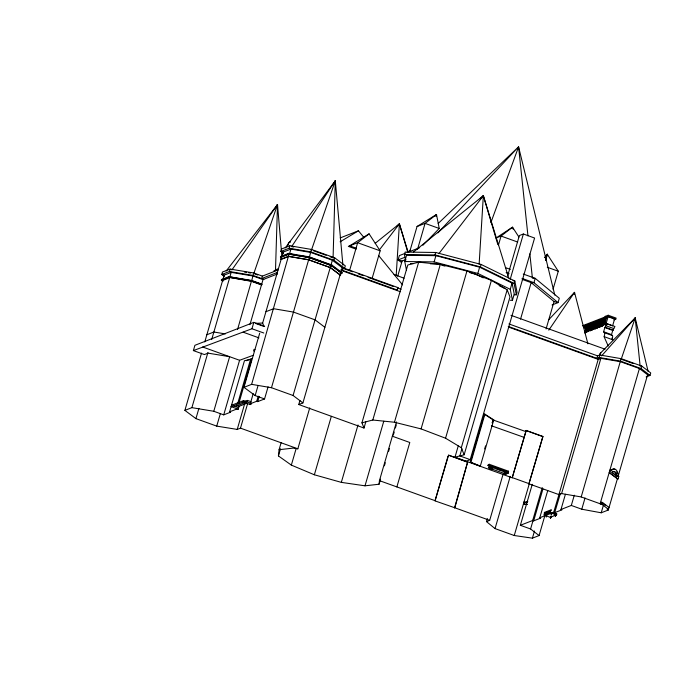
<?xml version="1.0" encoding="UTF-8"?>
<svg xmlns="http://www.w3.org/2000/svg" width="685" height="685" viewBox="0 0 685 685"><rect width="100%" height="100%" fill="white"/><g stroke="black" fill="none" stroke-linecap="round" stroke-linejoin="round"><path stroke-width="1.03" d="M277.502 207.76L277.511 204.567L226.187 271.003M343.622 268.032L397.976 287.606L397.266 290.046L340.899 269.744L344.623 268.297L345.334 265.857L334.682 257.808L333.081 257.8L335.29 180.797L285.243 247.936M275.49 270.618L277.511 204.567L231.898 269.95M574.45 294.447L574.527 292.324L548.437 320.041M396.204 275.464L399.381 223.841L375.209 243.312M479.132 264.179L483.345 195.687L413.346 252.097M587.165 328.389L586.874 329.827M380.543 479.106L379.062 484.226L365.011 485.819L341.327 482.368L314.364 474.782L291.339 465.106L278.427 455.927L279.078 449.711L281.167 442.536M379.062 484.226L379.439 480.639L396.487 421.969M585.144 332.824L586.848 327.293L583.166 326.42L605.686 317.652L604.983 317.395L605.283 316.359L608.186 315.237L616.089 318.08L615.789 319.116L613.854 319.869M586.497 332.225L587.173 329.81L586.112 329.348M586.985 332.105L588.689 326.574L588.09 326.813L586.617 332.251M588.329 331.514L589.725 326.95L585.606 325.469M588.698 331.437L590.401 325.906L586.72 325.033M590.47 330.744L592.183 325.221L591.583 325.452L590.11 330.889L590.727 328.423L589.665 327.961M592.131 330.101L593.835 324.57L593.236 324.81L591.771 330.238L592.499 327.73L591.438 327.276M593.484 329.502L594.871 324.947L590.753 323.457M593.946 329.391L595.659 323.868L591.968 322.986M595.299 328.8L595.976 326.377L594.914 325.923M595.65 328.731L597.354 323.2L593.672 322.327M597.346 328.072L599.05 322.541L598.45 322.781L596.986 328.209L597.671 326.009M599.127 327.379L600.839 321.847L600.24 322.078L598.767 327.516L599.375 325.058L598.305 324.596M600.48 326.779L601.969 321.402L602.569 321.171L600.865 326.702M602.603 326.017L604.316 320.494L603.716 320.726L602.243 326.163L602.886 323.688L601.824 323.226M276.997 206.639L277.511 204.567L281.852 256.19M584.784 332.961L586.249 327.524M588.338 331.574L589.802 326.146M593.587 329.536L595.051 324.099M595.291 328.868L596.755 323.431M600.505 326.839L601.892 322.284L597.757 320.734M604.273 324.527L605.138 321.907M545.757 260.214L547.264 254.246L558.284 271.217L553.052 289.216M545.68 260.18L547.264 254.246L544.772 257.586L547.264 254.246M600.223 354.736L600.745 352.843M454.523 507.91L467.641 462.032L454.823 507.79L435.026 500.889L448.572 455.165L467.641 462.032M587.319 324.801L591.438 326.283L590.675 328.312M589.1 324.108L593.219 325.589L592.448 327.618M309.731 407.892L297.847 448.803L240.495 428.142L237.224 429.418L216.725 426.121L195.936 418.629L184.89 410.375L191.894 407.652L213.788 411.274L229.638 356.705L208.043 353.135L204.387 354.556L193.384 350.592L194.917 345.3L253.827 322.361L264.667 326.265M229.638 277.733L222.634 280.465L221.341 280.122L228.687 277.262L251.532 281.355L261.473 284.934L262.038 284.198L251.643 280.456L228.858 276.68L221.503 279.54L221.341 280.122L222.976 281.347M184.89 410.375L201.518 353.143M204.781 341.901L224.183 275.122L231.196 272.39L253.082 276.012L263.023 279.591L277.536 273.94M278.11 269.984L262.381 276.106L253.681 272.972L230.117 269.077L229.406 271.508L221.76 274.488L224.303 276.389M191.894 407.652L207.915 352.518M211.682 339.554L231.196 272.39L229.406 271.508L252.97 275.413L263.776 279.3M195.936 418.629L198.898 408.406M251.643 280.456L237.549 329.485M276.92 206.613L277.511 204.567L275.995 207.367M216.725 426.121L220.287 413.851M262.381 276.106L261.67 278.547L277.399 272.416M213.788 411.274L223.73 414.853L239.579 360.284L253.416 355.232M249.922 324.699L261.473 284.934M277.511 204.567L253.792 273.572L253.681 272.972L251.695 280.773L261.644 284.352L263.023 279.591M193.384 350.592L251.969 328.749L253.827 322.361M223.73 414.853L230.588 412.182L229.612 411.831L244.459 360.712L250.547 359.342L251.523 359.702L238.782 403.559M247.011 403.217L239.065 406.308L238.226 409.21L231.213 406.684L231.633 405.229L243.552 400.588L250.564 403.114M237.798 403.208L250.547 359.342M280.422 257.063L288.428 253.947L309.183 257.466L331.677 265.566L341.943 273.324L331.146 265.557L309.218 257.663L289.019 254.238L281.235 257.269L280.422 257.063L280.585 256.498L288.591 253.381L309.346 256.901L331.84 265.001L342.106 272.758L340.214 274M341.053 273.05L340.539 275.173L340.06 275.045L330.23 267.612L308.635 259.838L288.779 256.473L281.115 259.452L280.636 259.332L281.235 257.269M268.075 386.845L264.556 398.953L255.154 395.57L243.971 387.333L259.692 333.218M262.646 323.037L255.428 323.388L263.965 326.462L262.646 323.037L281.115 259.452M281.877 256.832L283.265 252.071L290.928 249.092L310.776 252.457L332.371 260.231L342.2 267.664L344.623 268.297L333.972 260.249L310.69 251.866L289.147 248.21L280.833 251.446L283.41 253.347M287.768 245.624L288.642 242.627L290.406 241.531M231.213 406.684L243.132 402.044L243.552 400.588M340.454 273.675L302.907 402.917L293.077 395.493L332.371 260.231L333.972 260.249L334.682 257.808L311.392 249.426L289.849 245.769L289.147 248.21L290.928 249.092L289.541 253.852L288.591 253.381L289.019 254.238L288.428 256.293L280.636 259.332M237.224 429.418L244.648 403.867M243.971 387.333L251.626 384.353L288.428 256.293L308.618 259.718L330.547 267.621L340.539 275.173M243.132 402.044L250.145 404.57L250.984 401.667L247.482 400.408L247.054 401.855L235.143 406.496M240.495 428.142L247.627 403.611M250.145 404.57L251.249 404.133L250.265 403.782L253.219 393.61M255.154 395.57L258.099 385.45M250.265 403.782L256.729 401.264L258.202 396.178M256.729 401.264L257.706 401.615L259.187 396.529M311.392 249.426L309.397 257.217L303.13 256.156M251.626 384.353L271.483 387.719L309.397 257.217M278.427 455.927L280.507 448.752M365.79 421.892L364.009 428.039L298.746 404.535L299.936 400.451M340.376 273.435L342.106 272.758L340.822 272.425L342.2 267.664M291.339 465.106L296.1 448.709M314.364 474.782L331.334 416.36M356.483 248.312L349.641 245.846L369.104 233.842L380.132 250.821L372.006 278.821L393.344 286.501M397.685 276.226L402.112 261.002L405.965 259.504M405.683 260.754L404.45 254.537L405.169 252.071L435.686 252.474L481.093 264.436L514.803 280.97L517.064 292.367L516.344 294.833L514.238 294.807M406.53 270.489L404.749 261.516L406.556 255.291L435.925 255.676L479.628 267.193L512.072 283.102L514.238 294.079L512.431 300.295L510.334 300.27M341.327 482.368L358.007 424.965M409.784 251.498L417.045 226.504L436.491 214.482L439.248 228.482L422.893 245.264M364.009 428.039L361.937 422.833L407.798 264.984L418.663 262.167L440.318 264.384L466.947 271.046L491.419 280.362L507.174 289.841L510 296.947L464.139 454.797L454.986 457.178L458.248 445.926M417.525 249.374L425.077 223.37L436.491 214.482L435.874 216.494M361.937 422.833L372.803 420.016L418.663 262.167M365.011 485.819L383.771 421.241M404.45 254.537L434.966 254.931L435.686 252.474M404.749 261.516L434.119 261.901L435.925 255.676M372.803 420.016L394.457 422.243L440.318 264.384M384.405 465.817L385.295 462.743M388.566 451.492L389.457 448.427M393.318 435.129L394.209 432.064M395.399 427.971L396.29 424.905M396.872 486.924L409.784 442.484L392.342 436.208M464.139 454.797L461.313 447.699L445.558 438.22L421.087 428.904L466.947 271.046M512.431 300.295L510.265 289.318L477.822 273.418L479.628 267.193M516.344 294.833L514.084 283.427L480.382 266.902L481.093 264.436M498.449 245.059L501.069 236.06L512.508 227.172L518.896 237.001M445.558 438.22L491.419 280.362M435.317 499.87L447.981 456.296M507.611 276.038L519.367 235.554L523.374 233.996L534.591 238.037L470.21 459.652L466.202 461.219M461.313 447.699L507.174 289.841M510.145 279.54L523.374 233.996M461.913 448.761L459.832 455.919L470.21 459.652M510.265 289.318L512.072 283.102M514.084 283.427L514.803 280.97L512.988 280.67M470.321 462.187L484.278 414.134L484.903 414.211L493.757 419.914L480.305 466.142L470.321 462.187L480.305 466.142M470.938 462.264L484.903 414.211M520.54 319.15L531.158 282.622L533.932 282.682L558.044 302.624L559.303 298.283L535.199 278.341L523.28 274.043M484.655 448.94L485.537 445.918M492.232 422.876L493.072 419.974L525.849 431.593M487.977 465.535L488.234 464.67L489.236 464.276L508.587 471.246L508.33 472.119L488.979 465.149L487.977 465.535L490.88 466.579M488.979 465.149L489.236 464.276M488.414 467.778L488.67 466.905L490.922 466.031L508.45 472.342L508.193 473.207L505.941 474.088L488.414 467.778L490.665 466.896L508.193 473.207M490.177 467.264L490.477 466.245M490.665 466.896L490.922 466.031M490.931 466.973L491.222 465.954M492.172 466.297L491.547 468.66L492.498 469.002L492.883 467.692M545.029 515.077L539.078 535.567L532.416 538.162L514.255 535.516L495.049 528.597L486.461 521.602L487.352 518.528M486.461 521.602L489.689 520.352L503.081 474.243M546.082 328.954L554.045 301.554L531.158 282.622L522.21 279.403M504.776 471.956L505.076 470.946M505.778 472.342L505.402 473.643L506.275 473.96L506.652 472.65M495.049 528.597L510.231 476.349M454.986 457.178L512.209 477.787L526.191 430.437L542.922 436.465L528.94 483.815L542.922 436.465M512.209 477.787L526.191 430.437M514.255 535.516L529.394 483.422M526.765 504.494L523.742 504.049L524.025 501.899L526.662 502.439A9.684 7.989 -54.6 0 1 527.818 501.437M539.078 535.567L530.592 528.983L520.36 525.292L532.271 484.312M587.122 329.699L587.884 327.67L583.766 326.18M520.36 525.292L532.699 520.489L542.246 487.617M530.592 528.983L533.272 519.761M532.699 520.489L533.675 520.848L542.931 488.996M532.416 538.162L534.497 531.012M595.924 326.265L596.695 324.236L592.568 322.755M597.68 325.717L598.39 323.577L594.272 322.087M599.324 324.947L600.086 322.918L595.967 321.428M602.843 323.577L603.605 321.548L599.486 320.058M602.937 325.264L603.271 324.099L605.6 323.192L614.924 326.522L612.75 330.41L604.846 327.558L603.622 331.763L603.947 332.516A4.358 1.173 -70.2 0 1 604.076 336.72L608.22 346.019M603.553 323.115L604.59 323.491L605.18 321.368M604.204 324.262L606.182 317.455L608.083 316.71L606.105 323.525L612.604 325.872L614.591 319.056L607.381 316.461M550.209 512.611L550.466 511.738L544.207 514.178L543.95 515.043L550.209 512.611L556.52 514.88L556.777 514.007L552.264 512.389M605.266 324.356L605.6 323.192M604.983 317.395L607.886 316.264L608.186 315.237M544.849 515.368L550.26 517.321L550.517 516.447M604.846 327.558L607.021 323.671L584.69 332.371M550.808 517.106L550.432 518.408L551.125 516.978M597.585 355.866L596.875 358.332L599.101 357.467L620.404 361.115L641.032 368.539L650.031 375.423L650.75 372.957L641.742 366.073L621.124 358.649L599.82 355.001L597.585 355.866L508.946 323.945M528.94 483.815L558.934 494.613L598.219 359.385L600.882 358.349L620.49 361.706L639.422 368.521L647.616 374.789L650.031 375.423L646.152 376.938M599.82 355.001L599.101 357.467L600.882 358.349L561.597 493.577L558.934 494.613M555.732 515.188L555.355 516.49L556.066 515.06M604.932 332.876L611.851 335.367L611.525 334.614L612.75 330.41M547.76 490.554L539.763 517.74L553.703 512.312L554.687 512.663L561.974 509.828L560.998 509.469L565.416 494.253M560.998 509.469L571.316 505.453L574.295 495.204M561.597 493.577L581.205 496.942L621.124 358.649L621.209 359.24L635.192 317.934L648.087 371.296M571.316 505.453L581.779 509.22L585.05 497.952M609.915 470.073L611.303 470.723A10.215 4.915 -80.9 0 1 618.135 475.947L618.786 476.443L618.058 478.943L609.188 472.573L617.39 478.832L608.323 510.017L607.124 509.101L608.46 509.315L601.952 504.34L600.128 503.758L639.422 368.521L641.032 368.539L641.742 366.073L640.132 366.064L635.192 317.934L599.401 354.214M600.617 504.126L601.165 502.242L602.5 502.456L609.008 507.431M609.856 472.676L610.583 470.175M601.952 504.34L602.5 502.456M581.779 509.22L601.216 512.791L603.297 505.616M618.786 476.443L618.11 476.332L647.616 374.789M492.258 422.808L493.131 419.845L484.278 414.134M589.725 326.95L589.049 328.064M603.023 318.688L606.105 319.792L605.429 320.905M553.703 512.312L559.123 494.065M554.687 512.663L560.407 493.397M311.487 250.016L335.29 180.797L342.911 265.223M490.862 222.668L518.579 146.838L554.799 295.132M333.818 183.614L335.29 180.797L291.63 246.651L293.719 247.011M633.394 320.589L635.192 317.934L635.526 321.102M548.813 330.161L574.527 292.324L587.893 343.827M517.372 148.611L518.579 146.838L527.955 235.88M379.413 249.871L399.381 223.841L408.157 252.311M438.905 253.63L483.345 195.687L508.732 278.05M601.601 355.883L635.192 317.934M437.912 232.874L518.579 146.838L438.169 223.49M397.077 226.076L399.381 223.841L407.524 251.309M480.288 198.676L483.345 195.687L497.824 244.536M408.012 252.234L410.332 250.025M369.104 233.842L357.656 242.721L348.314 246.36L356.132 249.177M340.12 241.805L358.452 230.802L363.829 237.387M273.897 270.832L277.673 268.905M288.642 242.627L290.423 241.933M230.117 269.077L222.462 272.048L221.76 274.488L224.183 275.122M289.849 245.769L281.544 249.006L280.833 251.446L283.265 252.071M223.678 279.54L226.307 278.512M340.154 237.926L358.452 230.802M417.045 226.504L425.077 223.37L439.248 228.482M405.152 253.339L399.338 255.599L398.071 259.949L401.47 262.509M407.087 252.585L419.682 247.679M404.852 257.303L398.071 259.949L402.112 261.002M265.943 311.692L273.606 308.712L293.454 312.077L315.049 319.852L324.878 327.284M206.861 334.742L213.874 332.011L225.339 333.912M397.976 287.606L397.223 287.906L401.102 289.301M396.512 290.337L397.266 290.046M246.36 360.704L251.857 358.563M244.502 401.564L247.482 400.408M229.612 411.831L236.025 409.33L238.226 409.21M257.706 401.615L264.556 398.953M552.067 304.953L558.044 302.624L554.045 301.554M298.746 404.535L302.907 402.917M582.601 325.717L605.985 316.616L605.283 316.359M590.838 326.514L591.438 326.283M592.619 325.829L593.219 325.589M594.272 325.178L594.871 324.947M604.23 336.66L612.827 339.871L611.996 338.013M448.572 455.165L467.341 462.152M524.171 437.39L491.385 425.77L492.01 425.847M507.585 471.64L508.587 471.246M506.189 473.215L508.45 472.342M533.675 520.848L540.739 518.091L539.763 517.74M554.088 515.051L556.777 514.007M550.26 517.321L556.52 514.88M601.216 512.791L608.323 510.017M279.078 449.711L293.129 448.11L297.847 448.803M330.23 267.612L331.84 265.001L330.992 264.992L332.627 266.234M410.426 263.554L413.577 263.597M430.394 263.819L436.696 263.896L439.779 264.71M533.341 278.298L535.199 278.341L533.932 282.682L522.013 278.393M492.883 419.811L493.757 419.914M524.308 502.096L526.662 502.439M527.493 504.434L523.742 504.049M254.957 349.513L254.032 349.376L253.57 350.96L254.495 351.105M611.303 470.723L610.635 470.612A10.215 4.915 -80.9 0 1 615.139 469.456M618.135 475.947L617.468 475.835L618.11 476.332M617.39 478.832L618.058 478.943M244.408 272.022L246.497 272.365M248.578 272.716L250.659 273.058M250.659 280.602L228.858 276.68L228.687 277.262L251.472 281.03L261.875 284.78M290.586 254.032L296.853 255.094M298.951 255.445L301.04 255.796M394.457 422.243L421.087 428.904M221.503 279.54L222.796 279.882M434.966 254.931L480.382 266.902M434.119 261.901L477.822 273.418M441.842 265.258L444.925 266.071M469.619 272.579L475.792 274.205L483.285 277.879M517.68 242.045L501.069 236.06L496.008 238.02L512.508 227.172L513.142 229.167M547.264 267.253L558.284 271.217M505.402 267.604L510.368 269.393M506.129 272.673L509.109 273.743M607.886 316.264L615.789 319.116M605.48 317.198L606.182 317.455M604.769 318.003L606.319 318.559M604.17 318.234L605.711 318.79M602.423 318.919L605.506 320.032M601.224 319.381L605.352 320.863M600.625 319.612L603.716 320.726M603.836 321.53L604.872 321.899M598.887 320.297L601.969 321.402M603.545 322.524L604.607 322.918M602.089 322.207L603.125 322.584M597.149 320.965L600.24 322.078M600.36 322.883L601.396 323.251M601.807 323.791L602.843 324.168M595.368 321.667L598.45 322.781M605.917 325.726L613.82 328.577M600.094 323.902L601.13 324.27M598.57 323.577L599.606 323.954M600.077 324.467L601.113 324.844M596.883 324.236L597.919 324.613M605.454 327.319L613.358 330.17M598.288 325.161L599.324 325.538M596.618 325.255L597.654 325.632M595.179 324.895L596.215 325.272M596.592 325.82L597.628 326.197M590.153 323.697L593.236 324.81M593.364 325.606L594.4 325.983M594.897 326.488L595.933 326.856M588.492 324.339L591.583 325.452M593.073 326.608L594.135 327.002M591.703 326.248L592.739 326.625M593.073 327.19L594.109 327.567M380.132 250.821L357.656 242.721L349.521 270.721L352.458 271.774M603.622 331.763L611.525 334.614M589.931 326.942L590.967 327.319M591.42 327.841L592.456 328.209M584.999 325.7L589.126 327.182M588.21 327.61L589.246 327.987M589.639 328.535L590.675 328.903M587.944 328.629L588.98 329.005M586.129 328.346L587.413 328.697M583.663 327.618L588.304 329.288M587.927 329.202L588.963 329.571M586.095 329.913L587.131 330.29M510.976 315.305L605.018 349.179M622.203 359.599L633.163 363.547M313.447 250.727L326.206 255.325M330.136 256.738L333.081 257.8M508.227 326.411L598.973 359.094M508.484 327.062L598.219 359.385M343.742 268.64L348.562 270.378M358.315 273.889L363.204 275.653M368.093 277.408L371.022 278.47M310.382 257.569L330.007 264.641M341.156 270.404L400.391 291.742M254.786 273.931L257.766 275.01M251.969 328.749L263.793 333.013M525.934 430.531L542.666 436.559M243.158 332.182L258.913 337.859M202.649 346.987L239.579 360.284M581.205 496.942L600.128 503.758M496.685 468.677L501.523 470.415M271.483 387.719L293.077 395.493M512.457 477.685L529.188 483.713M236.436 405.366L239.065 406.308M233.388 405.862L238.645 407.755M379.439 480.639L435.326 500.769M454.823 507.79L489.689 520.352M394.072 274.445L404.03 278.221M499.202 285.679L504.819 288.436M338.364 270.566L340.822 272.425M601.165 502.242L605.232 505.35M611.774 472.325L616.286 475.947A7.158 3.451 -80.9 0 0 612.279 471.888M378.608 255.505L402.592 284.883M529.847 253.895L532.416 278.273M483.345 195.687L483.362 197.828M616.757 471.905A10.215 4.915 -80.9 0 1 617.108 473.087M526.371 502.242A9.684 7.989 -54.6 0 1 527.536 501.232M612.073 335.265A4.358 1.173 -70.2 0 1 611.988 339.563M491.376 468.283L491.034 469.593L490.049 469.242L490.426 467.941L491.376 468.283M504.28 472.924L503.895 474.226L504.768 474.542L505.153 473.241L504.28 472.924M544.455 512.406L544.198 513.279L551.108 510.59L551.365 509.717L544.455 512.406M546.604 515.591L546.228 516.892L546.604 515.591M551.862 513.544L551.134 514.983L551.862 513.544M616.688 476.015L612.176 472.385A7.158 3.451 -80.9 0 1 616.688 476.015"/></g></svg>
